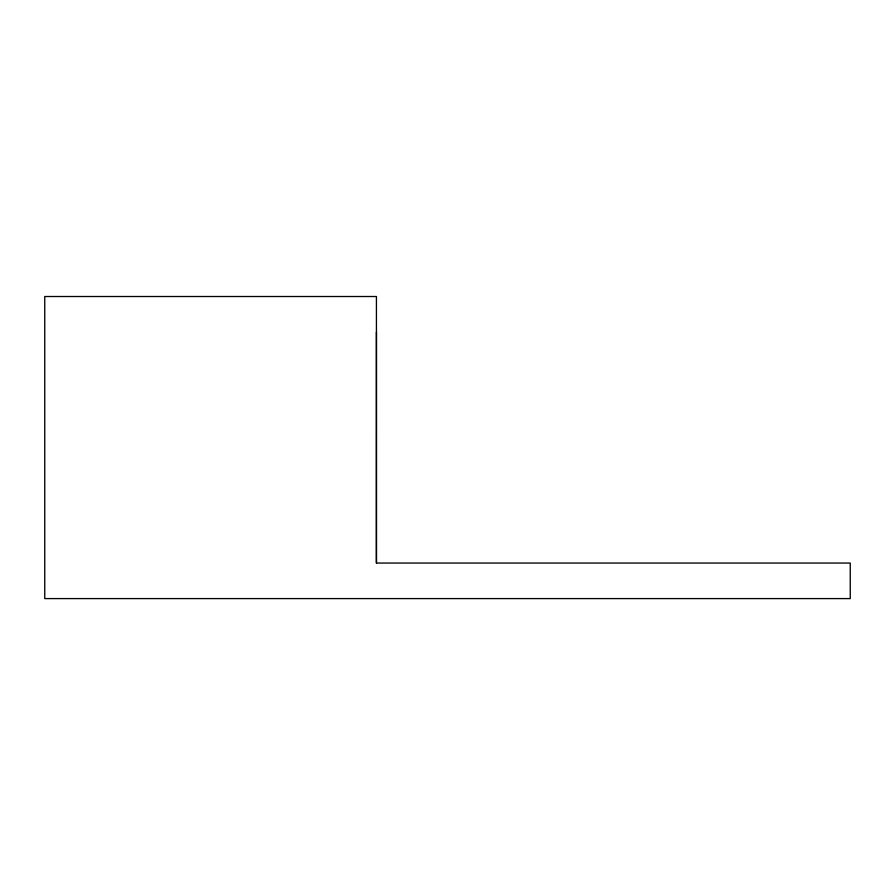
<?xml version="1.0" encoding="UTF-8"?>
<svg xmlns="http://www.w3.org/2000/svg" width="895" height="895" viewBox="0 0 895 895"><rect width="100%" height="100%" fill="white"/><g stroke="black" fill="none" stroke-linecap="round" stroke-linejoin="round"><path stroke-width="1.34" d="M376.426 563.056L376.437 296.514L44.75 296.514L44.75 598.587L850.25 598.587L850.25 563.056L376.426 563.056L376.426 332.09"/></g></svg>
